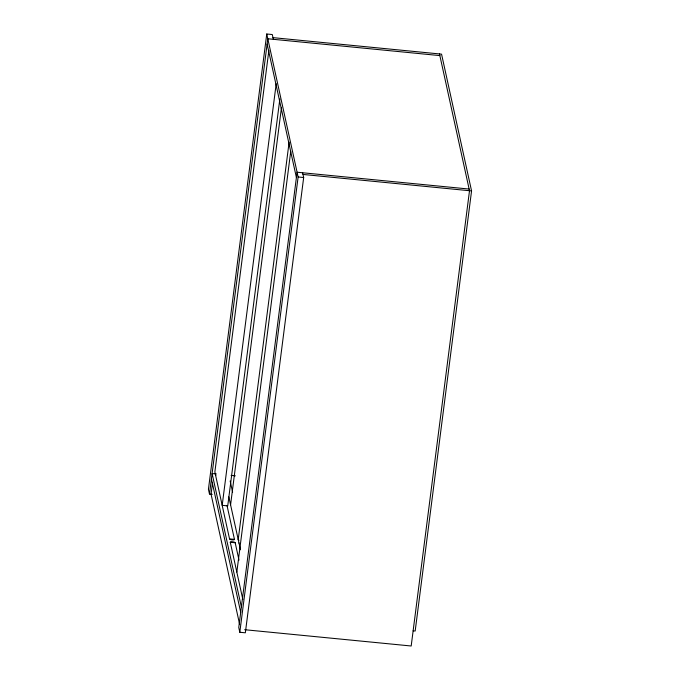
<?xml version="1.0" encoding="UTF-8"?>
<svg xmlns="http://www.w3.org/2000/svg" width="680" height="680" viewBox="0 0 680 680"><rect width="100%" height="100%" fill="white"/><g stroke="black" fill="none" stroke-linecap="round" stroke-linejoin="round"><path stroke-width="1.02" d="M273.343 39.312L272.298 34.544L266.755 34L208.437 489.269L209.482 494.037L212.254 494.309M209.482 494.037L267.801 38.768L439.858 55.607M212.492 483.063L211.064 494.19L239.666 624.546M268.88 50.354L214.871 471.979L229.542 538.9A2.474 0.714 7.3 0 0 232.152 539.877A2.474 0.714 7.3 0 0 234.447 539.376L227.052 505.665M276.207 83.716L222.19 505.342L227.732 505.886L279.854 98.983M230.588 504.764L281.495 107.321M238.221 539.554L289.127 142.112M236.835 572.067L290.708 151.495M302.625 172.762L303.671 177.531L245.344 632.799L239.81 632.264L298.129 176.987L266.755 34M272.977 37.638L441.55 54.136L471.563 190.927L415.183 631.023L413.125 630.827M469.14 189.057L297.083 172.219L238.756 627.495L239.81 632.264M302.991 174.437L471.563 190.927M298.129 176.987L303.671 177.531M216.325 473.96L212.109 473.552L241.383 607.01M231.106 475.413L235.331 475.821M229.542 538.9L234.447 539.376M242.837 599.496L230.282 542.283L235.186 542.759L239.003 560.133M244.664 629.706L411.188 646L469.506 190.731L439.492 53.933M267.121 44.081L296.403 177.531M230.154 480.973L232.62 492.21M228.828 496.842L240.465 549.788M211.429 478.864L240.703 612.314M238.986 543.133A2.474 0.714 7.3 0 1 239.011 542.988M238.986 540.303A2.474 0.714 7.3 0 1 238.246 539.75M230.282 542.283A2.474 0.714 7.3 0 1 232.577 541.781A2.474 0.714 7.3 0 1 235.186 542.759M215.645 475.55A2.474 0.714 7.3 0 1 215.892 475.218"/></g></svg>
